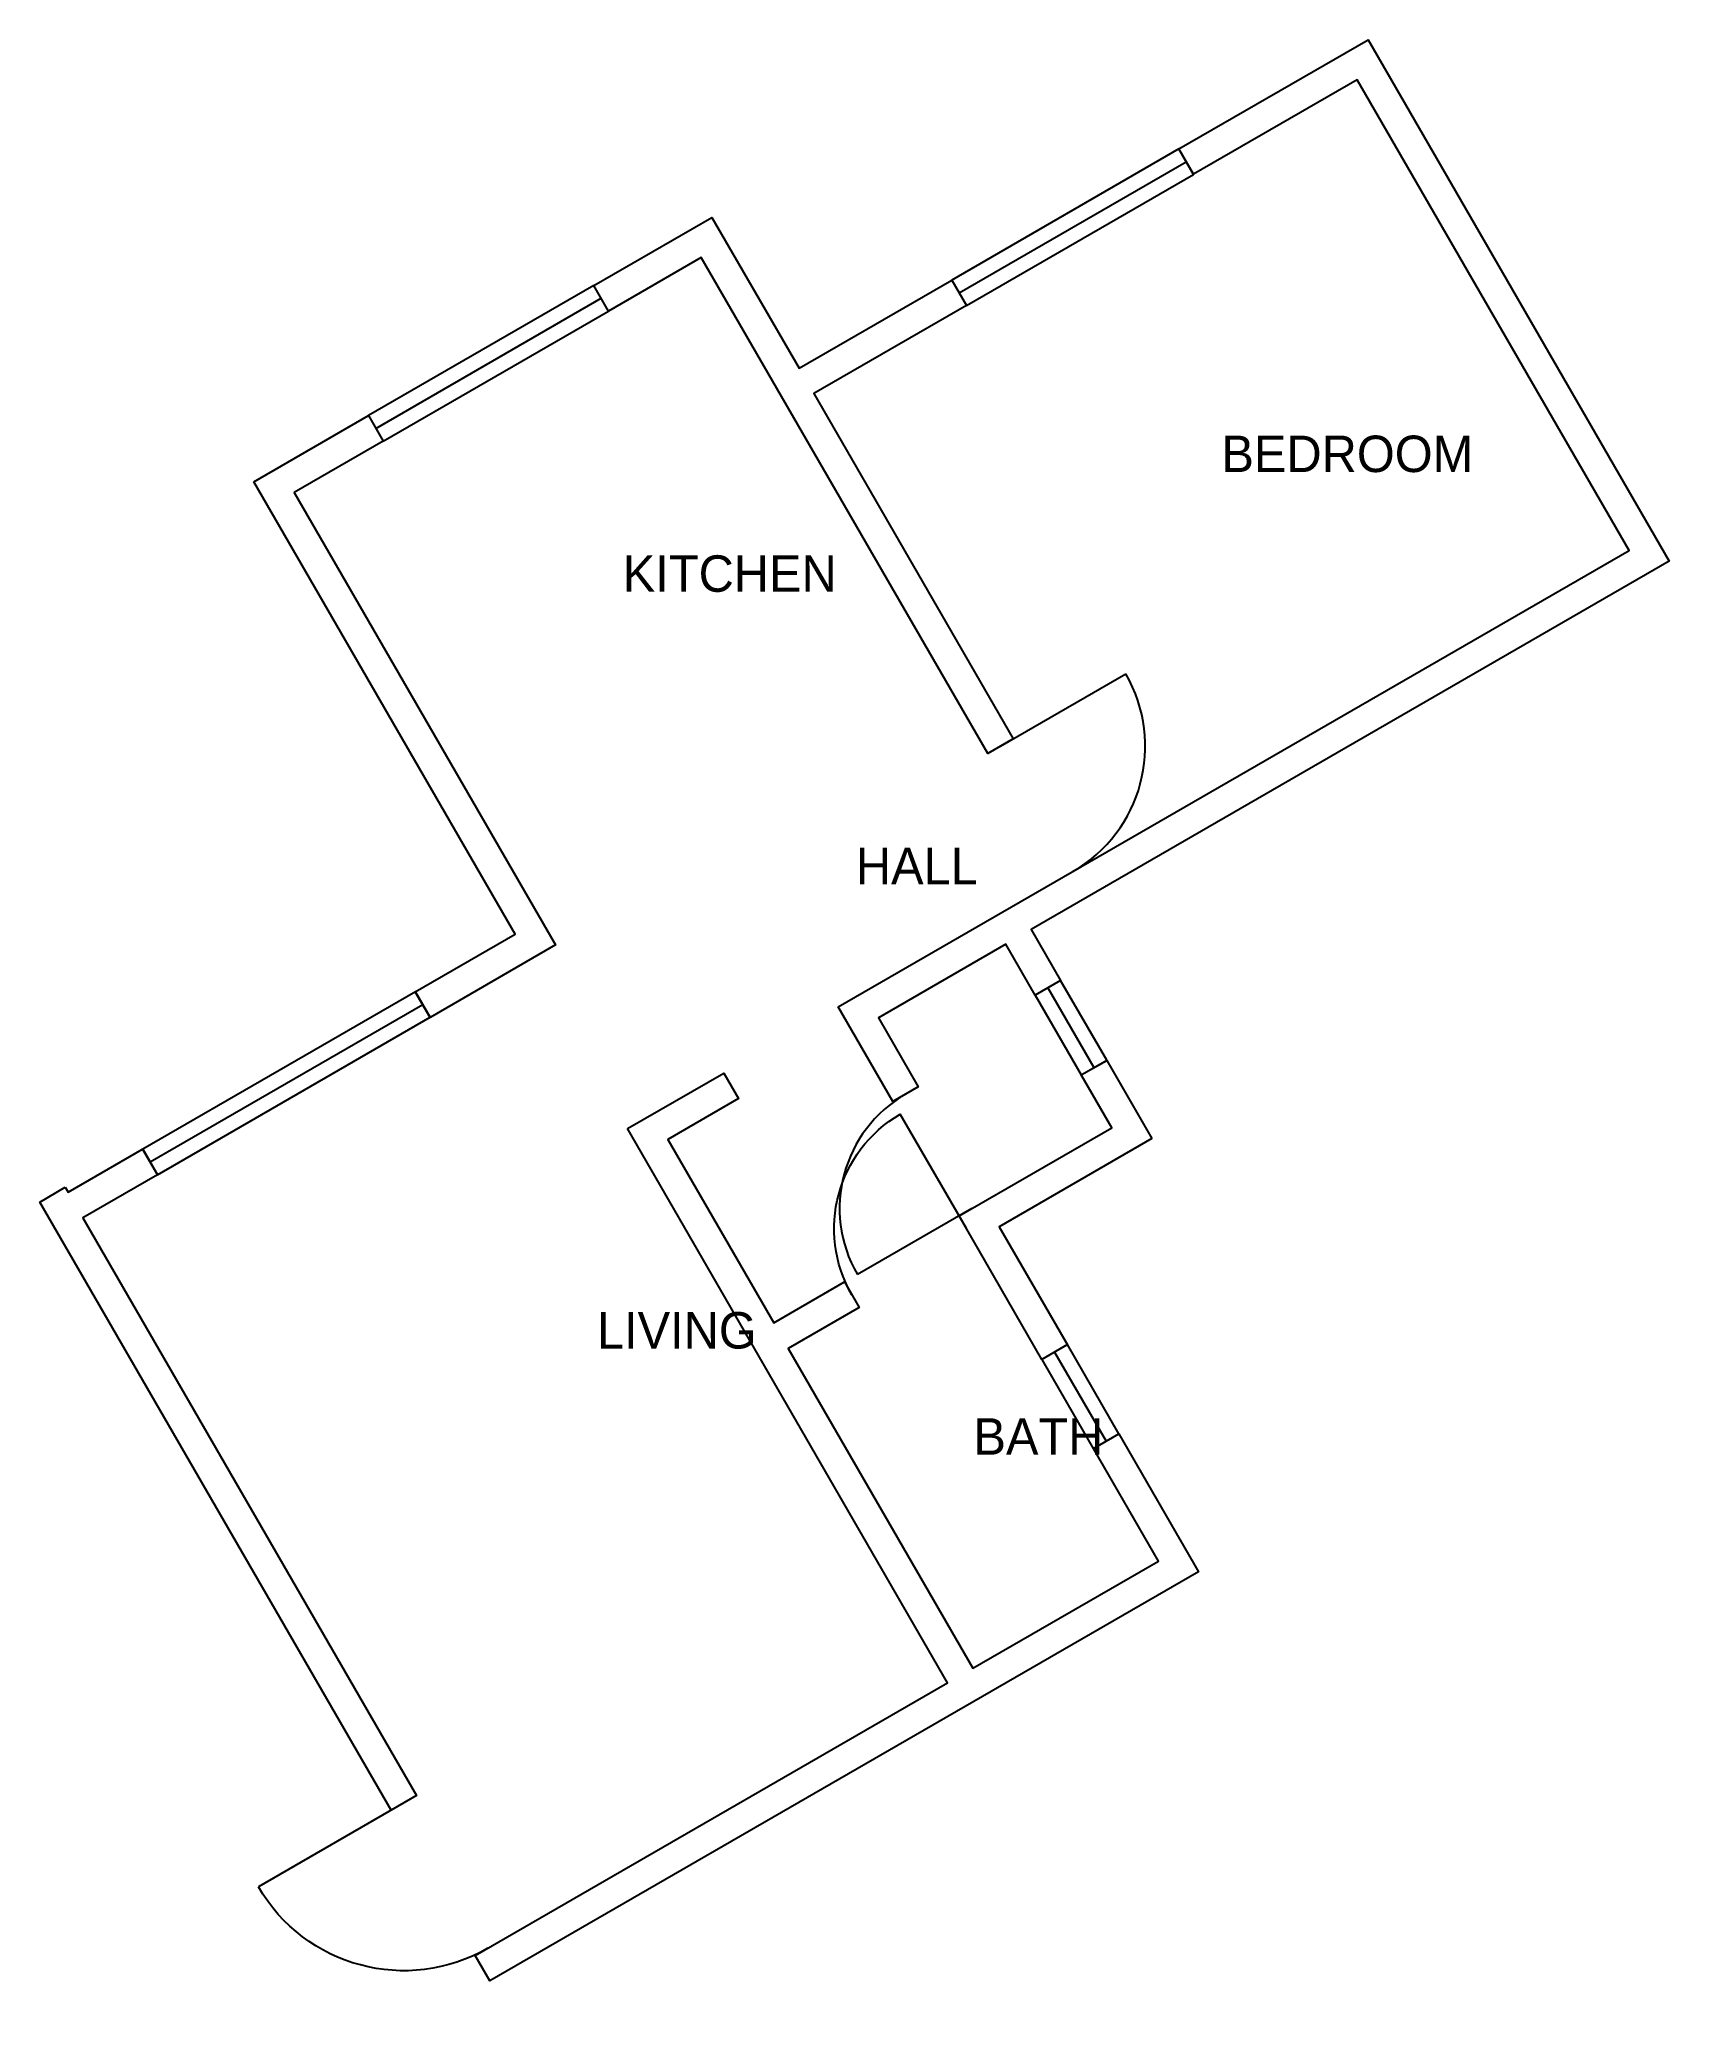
# Model space of a CAD drawing. Header units: metres. Extents: x 512336.8 to 512346.6, y 4012870.3 to 4012882.4.
import ezdxf

# ---------------------------------------------------------------- set-up
doc = ezdxf.new("R2010")
doc.units = ezdxf.units.M
for name, color, linetype in [('A-WALL-EXT', 7, 'Continuous'), ('A-WIND', 7, 'Continuous'), ('ROOM-NAMES', 7, 'Continuous')]:
    doc.layers.add(name, color=color, linetype=linetype)

# ---------------------------------------------------------------- blocks, each defined once
blk = doc.blocks.new('A$C5EED0057')
blk.add_line((0, 0), (0, 0.874))
blk.add_arc((0, 0), 0.874, 0, 90)
blk = doc.blocks.new('A$C5EED0050')
blk.add_line((0, 0), (0, 0.798))
blk.add_arc((0, 0), 0.798, 0, 90)
blk = doc.blocks.new('A$C5EED0065')
blk.add_line((0, 0), (0, 1.014))
blk.add_arc((0, 0), 1.014, 0, 90)
blk = doc.blocks.new('WIN-158')
blk.add_line((0, 0), (1.584, 0))
blk.add_lwpolyline([(0, -0.089), (1.584, -0.089), (1.584, 0.089), (0, 0.089)], close=True)
blk = doc.blocks.new('WIN-056')
blk.add_line((0, 0), (0.557, 0))
blk.add_lwpolyline([(0, -0.089), (0.557, -0.089), (0.557, 0.089), (0, 0.089)], close=True)
blk = doc.blocks.new('WIN-157')
blk.add_line((0, 0), (1.571, 0))
blk.add_lwpolyline([(0, -0.089), (1.571, -0.089), (1.571, 0.089), (0, 0.089)], close=True)
blk = doc.blocks.new('WIN-062')
blk.add_line((0, 0), (0.621, 0))
blk.add_lwpolyline([(0, -0.089), (0.621, -0.089), (0.621, 0.089), (0, 0.089)], close=True)
blk = doc.blocks.new('WIN-190')
blk.add_line((0, 0), (1.901, 0))
blk.add_lwpolyline([(0, -0.089), (1.901, -0.089), (1.901, 0.089), (0, 0.089)], close=True)

msp = doc.modelspace()

# ---------------------------------------------------------------- linework, layer by layer
at = {"layer": 'A-WALL-EXT'}
for points in [[(512341.577, 4012876.51), (512346.351, 4012879.266), (512344.71, 4012882.108), (512343.722, 4012881.538), (512343.633, 4012881.691), (512344.775, 4012882.35), (512346.593, 4012879.201), (512342.741, 4012876.977), (512342.919, 4012876.67), (512342.765, 4012876.581), (512342.588, 4012876.889), (512341.82, 4012876.445), (512342.06, 4012876.028), (512341.907, 4012875.939)], [(512340.101, 4012880.866), (512340.814, 4012881.278), (512341.34, 4012880.367), (512342.262, 4012880.899), (512342.351, 4012880.746), (512341.429, 4012880.214), (512342.633, 4012878.129), (512342.479, 4012878.04), (512340.749, 4012881.036), (512340.19, 4012880.712)], [(512338.049, 4012879.681), (512338.741, 4012880.081), (512338.829, 4012879.927), (512338.292, 4012879.617), (512339.869, 4012876.884), (512339.112, 4012876.447), (512339.023, 4012876.601), (512339.627, 4012876.949)], [(512343.47, 4012875.715), (512342.548, 4012875.183), (512342.96, 4012874.47), (512342.806, 4012874.381), (512342.306, 4012875.248), (512343.228, 4012875.78), (512343.044, 4012876.099), (512343.198, 4012876.187)], [(512340.305, 4012875.775), (512340.886, 4012876.111), (512340.975, 4012875.957), (512340.547, 4012875.71), (512341.187, 4012874.602), (512341.615, 4012874.849), (512341.703, 4012874.695), (512341.275, 4012874.448), (512342.39, 4012872.517), (512343.51, 4012873.163), (512343.117, 4012873.844), (512343.27, 4012873.932), (512343.752, 4012873.098), (512339.473, 4012870.628), (512339.384, 4012870.781), (512342.237, 4012872.428)], [(512336.91, 4012875.421), (512336.927, 4012875.391), (512337.377, 4012875.651), (512337.466, 4012875.497), (512337.016, 4012875.237), (512339.031, 4012871.748), (512338.877, 4012871.659), (512336.757, 4012875.332)]]:
    msp.add_lwpolyline(points, close=True, dxfattribs=at)

# ---------------------------------------------------------------- block references
for name, p, rotation in [('A$C5EED0057', (512342.556, 4012878.084), -60), ('A$C5EED0050', (512342.383, 4012875.293), 120)]:
    msp.add_blockref(name, p, dxfattribs=dict(rotation=rotation))
at = {"yscale": -1}
for name, p, rotation in [('A$C5EED0050', (512342.35, 4012875.171), 210), ('A$C5EED0065', (512338.954, 4012871.704), 300)]:
    msp.add_blockref(name, p, dxfattribs=dict(at, rotation=rotation))
at = {"layer": 'A-WIND'}
for name, p, rotation in [('WIN-158', (512342.306, 4012880.822), 29.999999999999996), ('WIN-157', (512338.785, 4012880.004), 29.999999999999996), ('WIN-190', (512337.422, 4012875.574), 29.999999999999996), ('WIN-056', (512342.842, 4012876.626), -60), ('WIN-062', (512342.883, 4012874.426), -60)]:
    msp.add_blockref(name, p, dxfattribs=dict(at, rotation=rotation))

# ---------------------------------------------------------------- texts
at = {"layer": 'ROOM-NAMES'}
for s, p in [('BEDROOM', (512343.89, 4012879.74)), ('KITCHEN', (512340.276, 4012879.017)), ('HALL', (512341.683, 4012877.251)), ('LIVING', (512340.12, 4012874.447)), ('BATH', (512342.393, 4012873.806))]:
    msp.add_text(s, height=0.22, dxfattribs=at).set_placement(p)

doc.saveas('drawing.dxf')
